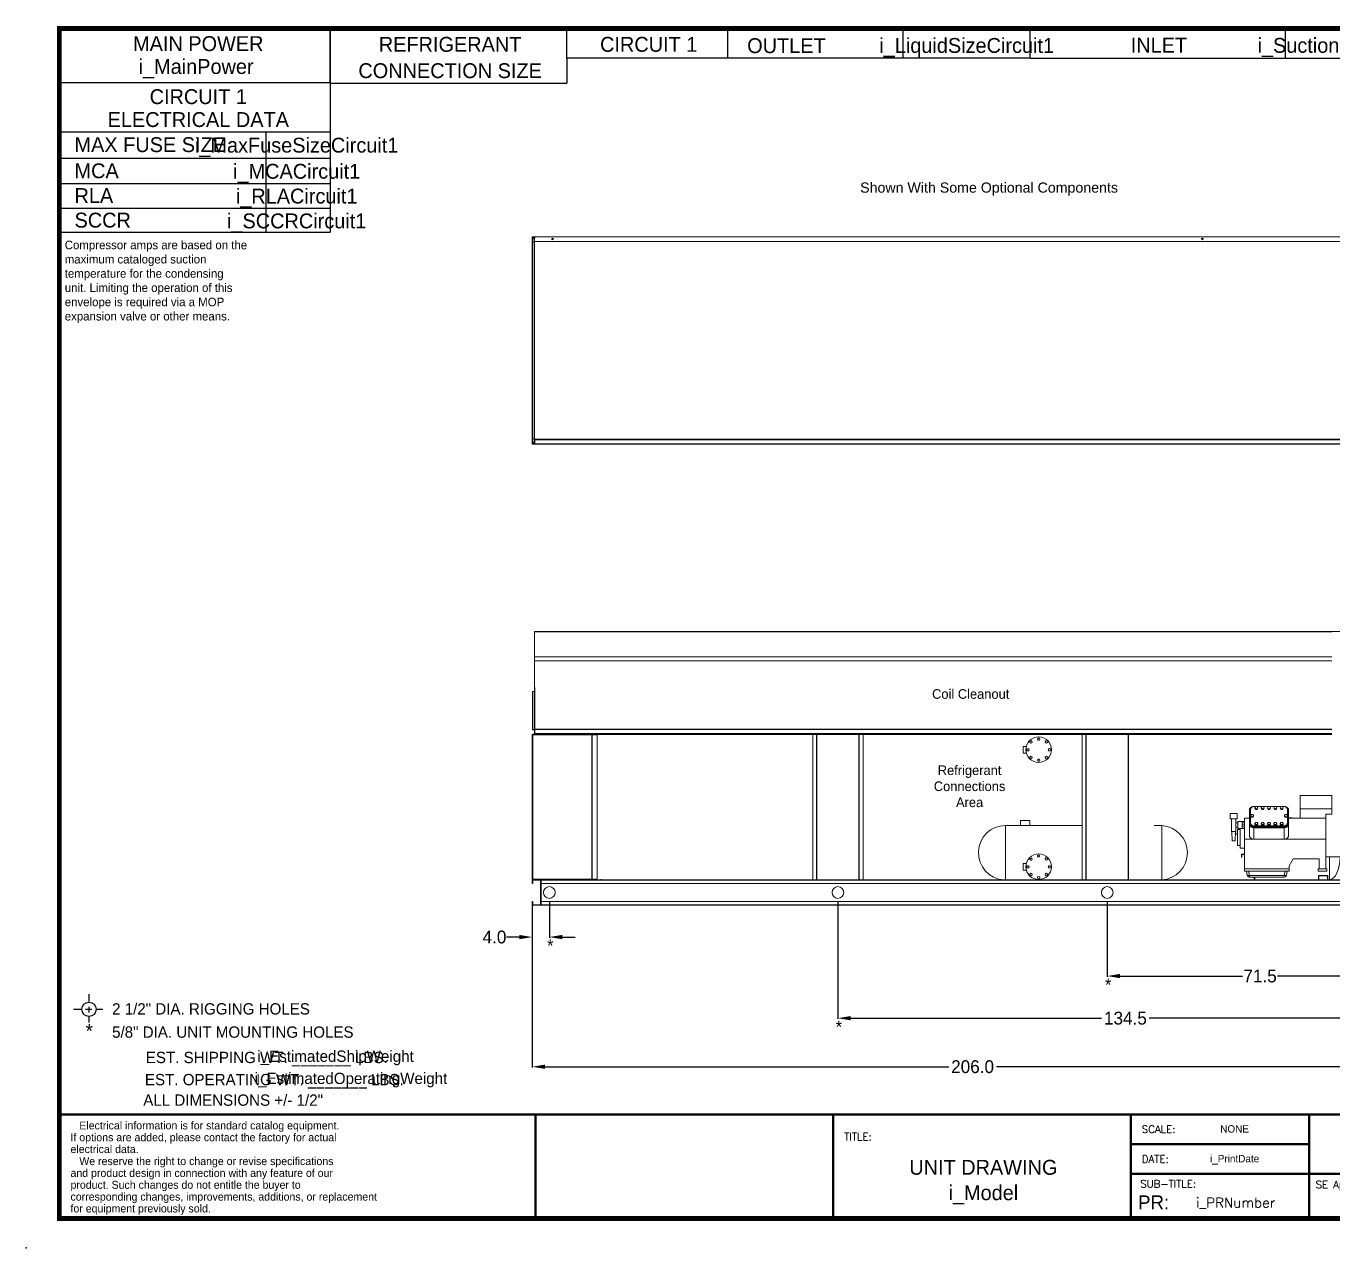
# Model space of a CAD drawing. Header units: inches. Extents: x 3940 to 4398, y -300 to -10.
# Drawn here: x 3939.7 to 4245.3, y -299.6 to -13.8 of the extents above; entities that cross this region are included whole.
import ezdxf
from ezdxf.enums import TextEntityAlignment as Align

# ---------------------------------------------------------------- set-up
doc = ezdxf.new("R2010")
doc.units = ezdxf.units.IN
doc.header["$MEASUREMENT"] = 0
doc.header["$PDSIZE"] = -1
for name, color, linetype in [('C1E', 7, 'Continuous'), ('C1RC', 7, 'Continuous'), ('L192', 7, 'Continuous')]:
    doc.layers.add(name, color=color, linetype=linetype)
doc.styles.add('dimentions', font='arial.ttf')
doc.styles.add('SIMPLEX', font='SIMPLEX')
doc.dimstyles.get("Standard").update_dxf_attribs({"dimtxt": 3, "dimasz": 3, "dimexe": 0.18, "dimexo": 0.0625, "dimgap": 0.09, "dimtad": 0, "dimtih": 1, "dimtoh": 1, "dimdec": 1, "dimzin": 0, "dimdsep": 46, "dimtxsty": 'Standard', "dimcen": 0.09, "dimadec": 0, "dimazin": 0, "dimtfac": 1, "dimtdec": 1, "dimtofl": 0, "dimtmove": 0, "dimatfit": 3, "dimfxl": 1, "dimtolj": 1, "dimtzin": 0, "dimarcsym": 0})

# ---------------------------------------------------------------- blocks, each defined once
blk = doc.blocks.new('*D4')
at = {"color": 0, "lineweight": -2}
for p, q in [((4058.07, -219.46), (4058.07, -227.11)), ((4062.07, -220.56), (4062.07, -227.11)), ((4055.07, -226.93), (4052.07, -226.93)), ((4065.07, -226.93), (4068.07, -226.93))]:
    blk.add_line(p, q, dxfattribs=at)
at = {"color": 0}
for points in [[(4055.07, -226.43), (4055.07, -227.43), (4058.07, -226.93)], [(4065.07, -226.43), (4065.07, -227.43), (4062.07, -226.93)]]:
    blk.add_solid(points, dxfattribs=at)
at = {"layer": 'Defpoints', "color": 0}
for p in [(4058.07, -219.39), (4062.07, -220.5), (4058.07, -226.93)]:
    blk.add_point(p, dxfattribs=at)
at = {"color": 0, "insert": (4049.23, -226.93), "char_height": 3, "attachment_point": 5}
blk.add_mtext('\\A1;4.0', dxfattribs=at)
blk = doc.blocks.new('*D5')
at = {"color": 0, "lineweight": -2}
for p, q in [((4058.07, -223.34), (4058.07, -257.45)), ((4264.06, -223.4), (4264.06, -257.45)), ((4061.07, -257.27), (4155.48, -257.27)), ((4261.06, -257.27), (4166.66, -257.27))]:
    blk.add_line(p, q, dxfattribs=at)
at = {"color": 0}
for points in [[(4061.07, -256.77), (4061.07, -257.77), (4058.07, -257.27)], [(4261.06, -256.77), (4261.06, -257.77), (4264.06, -257.27)]]:
    blk.add_solid(points, dxfattribs=at)
at = {"layer": 'Defpoints', "color": 0}
for p in [(4058.07, -223.28), (4264.06, -223.33), (4058.07, -257.27)]:
    blk.add_point(p, dxfattribs=at)
at = {"color": 0, "insert": (4161.07, -257.27), "char_height": 3, "attachment_point": 5}
blk.add_mtext('\\A1;206.0', dxfattribs=at)
blk = doc.blocks.new('*D11')
at = {"color": 0, "lineweight": -2}
for p, q in [((4264.06, -219.56), (4264.06, -236.23)), ((4192.57, -220.56), (4192.57, -236.23)), ((4195.57, -236.05), (4224.23, -236.05)), ((4261.06, -236.05), (4232.41, -236.05))]:
    blk.add_line(p, q, dxfattribs=at)
at = {"color": 0}
for points in [[(4195.57, -235.55), (4195.57, -236.55), (4192.57, -236.05)], [(4261.06, -235.55), (4261.06, -236.55), (4264.06, -236.05)]]:
    blk.add_solid(points, dxfattribs=at)
at = {"layer": 'Defpoints', "color": 0}
for p in [(4264.06, -219.5), (4192.57, -220.5), (4192.57, -236.05)]:
    blk.add_point(p, dxfattribs=at)
at = {"color": 0, "insert": (4228.32, -236.05), "char_height": 3, "attachment_point": 5}
blk.add_mtext('\\A1;71.5', dxfattribs=at)
blk = doc.blocks.new('*D12')
at = {"color": 0, "lineweight": -2}
for p, q in [((4264.06, -219.56), (4264.06, -246.09)), ((4129.57, -220.56), (4129.57, -246.09)), ((4132.57, -245.91), (4191.23, -245.91)), ((4261.06, -245.91), (4202.41, -245.91))]:
    blk.add_line(p, q, dxfattribs=at)
at = {"color": 0}
for points in [[(4132.57, -245.41), (4132.57, -246.41), (4129.57, -245.91)], [(4261.06, -245.41), (4261.06, -246.41), (4264.06, -245.91)]]:
    blk.add_solid(points, dxfattribs=at)
at = {"layer": 'Defpoints', "color": 0}
for p in [(4264.06, -219.5), (4129.57, -220.5), (4129.57, -245.91)]:
    blk.add_point(p, dxfattribs=at)
at = {"color": 0, "insert": (4196.82, -245.91), "char_height": 3, "attachment_point": 5}
blk.add_mtext('\\A1;134.5', dxfattribs=at)

msp = doc.modelspace()

# ---------------------------------------------------------------- linework, layer by layer
at = {"color": 0, "linetype": 'Continuous', "lineweight": 15}
for p, q in [((4172.87, -182.3), (4172.87, -183.87)), ((4173.63, -182.3), (4172.87, -182.3)), ((4172.87, -183.87), (4173.63, -183.87)), ((4172.87, -209.7), (4172.87, -211.27)), ((4173.63, -209.7), (4172.87, -209.7)), ((4172.87, -211.27), (4173.63, -211.27))]:
    msp.add_line(p, q, dxfattribs=at)
at = {"color": 0}
for p, q in [((4062.07, -218.5), (4062.07, -220.5)), ((4062.07, -218.5), (4062.07, -220.5)), ((4129.57, -218.5), (4129.57, -220.5)), ((4192.57, -218.5), (4192.57, -220.5))]:
    msp.add_line(p, q, dxfattribs=at)
at = {"color": 0, "lineweight": 25}
for p, q in [((3954.38, -240.28), (3954.38, -242.03)), ((3950.75, -243.83), (3952.53, -243.83)), ((3953.56, -243.83), (3955.06, -243.83)), ((3954.38, -243.26), (3954.38, -244.59)), ((3956.08, -243.83), (3957.6, -243.83)), ((3954.38, -245.54), (3954.38, -246.93)), ((4058.84, -292.78), (4058.84, -268.42)), ((4128.45, -292.78), (4128.45, -268.42)), ((4198.06, -268.42), (4337.28, -268.42)), ((4198.06, -292.78), (4198.06, -268.42)), ((4239.83, -268.42), (4239.83, -292.78)), ((4239.83, -275.38), (4198.06, -275.38)), ((4337.28, -282.34), (4198.06, -282.34))]:
    msp.add_line(p, q, dxfattribs=at)
for points, const_width in [([(3947.47, -292.78), (4392.97, -292.78), (4392.97, -14.34), (3947.47, -14.34), (3947.47, -292.78)], 1.11), ([(4059.5, -268.42), (3947.47, -268.42)], 0.557), ([(4392.97, -268.42), (4058.84, -268.42), (4058.84, -292.78)], 0.557), ([(4128.45, -268.42), (4128.45, -292.78)], 0.557), ([(4198.06, -268.42), (4198.06, -292.78)], 0.557), ([(4239.83, -268.42), (4239.83, -292.78)], 0.557), ([(4239.83, -275.38), (4198.06, -275.38)], 0.557), ([(4337.28, -282.34), (4198.06, -282.34)], 0.557)]:
    msp.add_lwpolyline(points, dxfattribs=dict(at, const_width=const_width))
at = {"color": 0, "linetype": 'Continuous', "lineweight": 15}
for points in [[(4174.28, -183.09), (4174.14, -183.33), (4173.86, -183.33), (4173.72, -183.09), (4173.86, -182.85), (4174.14, -182.85)], [(4174.94, -181.5), (4174.67, -181.57), (4174.47, -181.38), (4174.54, -181.11), (4174.81, -181.03), (4175.01, -181.23)], [(4176.83, -180.65), (4176.69, -180.89), (4176.41, -180.89), (4176.27, -180.65), (4176.41, -180.4), (4176.69, -180.4)], [(4178.11, -181.49), (4178.04, -181.22), (4178.23, -181.03), (4178.51, -181.1), (4178.58, -181.37), (4178.38, -181.57)], [(4178.77, -183.08), (4178.91, -182.84), (4179.19, -182.84), (4179.33, -183.08), (4179.19, -183.32), (4178.91, -183.32)], [(4174.95, -184.68), (4175.02, -184.95), (4174.82, -185.14), (4174.55, -185.07), (4174.48, -184.8), (4174.67, -184.6)], [(4176.83, -185.52), (4176.69, -185.28), (4176.41, -185.28), (4176.27, -185.52), (4176.41, -185.76), (4176.69, -185.76)], [(4178.12, -184.67), (4178.39, -184.59), (4178.59, -184.79), (4178.51, -185.06), (4178.24, -185.14), (4178.05, -184.94)], [(4174.28, -210.49), (4174.14, -210.73), (4173.86, -210.73), (4173.72, -210.49), (4173.86, -210.25), (4174.14, -210.25)], [(4174.94, -208.9), (4174.67, -208.97), (4174.47, -208.78), (4174.54, -208.51), (4174.81, -208.43), (4175.01, -208.63)], [(4178.11, -208.89), (4178.04, -208.62), (4178.23, -208.42), (4178.51, -208.5), (4178.58, -208.77), (4178.38, -208.97)], [(4178.77, -210.48), (4178.91, -210.24), (4179.19, -210.24), (4179.33, -210.48), (4179.19, -210.72), (4178.91, -210.72)], [(4174.95, -212.07), (4175.02, -212.35), (4174.82, -212.54), (4174.55, -212.47), (4174.48, -212.2), (4174.67, -212)], [(4178.12, -212.07), (4178.39, -211.99), (4178.59, -212.19), (4178.51, -212.46), (4178.24, -212.53), (4178.05, -212.34)]]:
    msp.add_lwpolyline(points, close=True, dxfattribs=at)
for centre in [(4176.53, -183.08), (4176.53, -210.48)]:
    msp.add_circle(centre, 3, dxfattribs=at)
at = {"color": 0, "lineweight": 25}
msp.add_circle((3954.38, -243.83), 1.67, dxfattribs=at)
msp.add_point((3939.68, -299.65), dxfattribs=at)
at = {"layer": 'C1E', "color": 0, "lineweight": 25}
for p, q in [((4010.78, -14.34), (4010.78, -61.96)), ((4010.78, -27.09), (3947.47, -27.09)), ((4010.78, -38.57), (3947.82, -38.57)), ((3995.78, -38.57), (3995.78, -61.96)), ((3947.8, -44.65), (4010.78, -44.65)), ((3947.66, -50.6), (4010.78, -50.6)), ((3947.36, -56.39), (4010.78, -56.39)), ((3947.37, -61.96), (4010.78, -61.96))]:
    msp.add_line(p, q, dxfattribs=at)
at = {"layer": 'C1RC', "color": 0, "lineweight": 25}
for p, q in [((4010.78, -27.09), (4010.78, -14.34)), ((4066.17, -21.32), (4066.17, -14.34)), ((4103.79, -21.32), (4103.79, -14.34)), ((4144.84, -21.32), (4144.84, -14.34)), ((4174.54, -21.32), (4174.54, -14.34)), ((4234.29, -21.32), (4234.29, -14.34)), ((4174.54, -21.32), (4066.17, -21.32)), ((4066.17, -21.32), (4066.17, -27.12)), ((4174.54, -21.32), (4264.92, -21.32)), ((4010.87, -27.1), (4066.17, -27.12))]:
    msp.add_line(p, q, dxfattribs=at)
at = {"layer": 'L192', "color": 0, "linetype": 'Continuous', "lineweight": 15}
for p, q in [((4058.18, -63.08), (4058.07, -63.08)), ((4058.07, -63.08), (4058.07, -63.19)), ((4058.07, -63.19), (4058.18, -63.19)), ((4058.07, -72.97), (4058.07, -63.19)), ((4058.18, -63.08), (4058.86, -63.08)), ((4058.18, -63.19), (4058.18, -63.08)), ((4058.18, -63.19), (4058.61, -63.62)), ((4058.61, -63.62), (4058.18, -63.19)), ((4058.18, -63.19), (4058.75, -63.19)), ((4058.18, -63.19), (4058.18, -64.28)), ((4058.18, -63.19), (4058.18, -63.19)), ((4058.86, -63.08), (4058.61, -63.33)), ((4058.61, -63.33), (4058.61, -64.16)), ((4252.11, -64.16), (4058.61, -64.16)), ((4058.61, -64.16), (4058.61, -64.21)), ((4252.11, -64.16), (4058.61, -64.16)), ((4058.61, -64.16), (4058.61, -64.16)), ((4251.86, -63.08), (4058.86, -63.08)), ((4058.11, -64.52), (4058.12, -64.5)), ((4058.11, -110.14), (4058.11, -64.52)), ((4058.12, -110.33), (4058.12, -64.33)), ((4058.17, -64.33), (4058.12, -64.33)), ((4058.17, -64.28), (4058.61, -64.28)), ((4058.17, -64.33), (4058.17, -64.28)), ((4058.17, -110.33), (4058.17, -64.33)), ((4058.61, -64.33), (4058.17, -64.33)), ((4058.17, -64.33), (4058.61, -64.33)), ((4058.18, -64.33), (4058.18, -64.33)), ((4058.3, -64.33), (4058.3, -64.33)), ((4058.35, -64.28), (4058.36, -64.27)), ((4058.36, -64.27), (4058.61, -64.27)), ((4252.11, -64.21), (4058.61, -64.21)), ((4058.61, -64.21), (4058.61, -70.2)), ((4058.61, -70.2), (4058.61, -70.25)), ((4058.61, -70.25), (4058.61, -70.25)), ((4058.61, -104.41), (4058.61, -70.25)), ((4058.07, -72.97), (4058.11, -72.97)), ((4058.07, -72.97), (4058.07, -87.33)), ((4058.07, -100.33), (4058.07, -86.33)), ((4058.07, -86.33), (4058.11, -86.33)), ((4058.11, -100.33), (4058.07, -100.33)), ((4058.07, -100.33), (4058.07, -101.69)), ((4058.07, -101.69), (4058.07, -111.47)), ((4058.07, -101.69), (4058.11, -101.69)), ((4058.61, -104.46), (4058.61, -104.41)), ((4058.61, -104.41), (4058.61, -104.41)), ((4058.61, -110.45), (4058.61, -104.46)), ((4058.07, -111.47), (4058.18, -111.47)), ((4058.07, -111.47), (4058.07, -111.58)), ((4058.18, -111.58), (4058.07, -111.58)), ((4058.12, -110.16), (4058.11, -110.14)), ((4058.17, -110.33), (4058.12, -110.33)), ((4058.61, -110.33), (4058.17, -110.33)), ((4058.61, -110.33), (4058.17, -110.33)), ((4058.17, -110.33), (4058.17, -110.38)), ((4058.61, -110.38), (4058.17, -110.38)), ((4058.18, -110.33), (4058.18, -110.33)), ((4058.18, -111.47), (4058.18, -110.38)), ((4058.18, -111.47), (4058.61, -111.04)), ((4058.61, -111.04), (4058.18, -111.47)), ((4058.18, -111.47), (4058.61, -111.47)), ((4058.18, -111.47), (4058.18, -111.47)), ((4058.18, -111.48), (4058.18, -111.58)), ((4058.18, -111.58), (4058.86, -111.58)), ((4058.3, -110.33), (4058.3, -110.33)), ((4058.36, -110.39), (4058.35, -110.38)), ((4058.61, -110.39), (4058.36, -110.39)), ((4252.11, -110.45), (4058.61, -110.45)), ((4058.61, -110.5), (4058.61, -110.45)), ((4252.11, -110.5), (4058.61, -110.5)), ((4058.61, -110.5), (4058.61, -110.5)), ((4058.61, -110.56), (4058.61, -110.5)), ((4058.66, -110.5), (4058.61, -110.5)), ((4058.61, -110.56), (4058.66, -110.56)), ((4058.61, -111.5), (4058.61, -110.56)), ((4058.66, -111.5), (4058.61, -111.5)), ((4058.66, -110.5), (4058.66, -110.55)), ((4263.92, -110.55), (4058.66, -110.55)), ((4058.66, -110.55), (4058.66, -110.55)), ((4058.66, -110.55), (4058.66, -111.5)), ((4263.92, -110.55), (4058.66, -110.55)), ((4058.66, -111.5), (4058.66, -110.56)), ((4058.66, -111.38), (4058.66, -111.38)), ((4058.66, -111.47), (4058.66, -111.47)), ((4058.66, -111.5), (4058.66, -111.55)), ((4263.92, -111.5), (4058.66, -111.5)), ((4263.92, -111.55), (4058.66, -111.55)), ((4058.86, -111.58), (4058.83, -111.55)), ((4251.86, -111.58), (4058.86, -111.58)), ((4252.11, -155.45), (4058.61, -155.45)), ((4058.61, -155.5), (4058.61, -155.45)), ((4245.14, -155.5), (4058.61, -155.5)), ((4058.61, -169.51), (4058.61, -155.5)), ((4245.14, -161.36), (4058.66, -161.36)), ((4245.14, -162.28), (4058.66, -162.28)), ((4245.14, -162.28), (4058.66, -162.28)), ((4245.14, -162.29), (4058.66, -162.29)), ((4245.14, -162.33), (4058.66, -162.33)), ((4245.14, -162.33), (4058.66, -162.33)), ((4245.14, -162.33), (4058.66, -162.33)), ((4058.17, -169.48), (4058.12, -169.48)), ((4058.12, -169.48), (4058.12, -178.39)), ((4058.17, -169.48), (4058.17, -169.44)), ((4058.61, -169.44), (4058.17, -169.44)), ((4058.17, -178.39), (4058.17, -169.48)), ((4058.61, -169.48), (4058.17, -169.48)), ((4058.61, -169.48), (4058.17, -169.48)), ((4058.66, -169.51), (4058.61, -169.51)), ((4058.61, -169.51), (4058.61, -178.28)), ((4058.66, -168.53), (4058.66, -169.46)), ((4058.66, -169.46), (4058.66, -169.51)), ((4058.66, -169.46), (4058.66, -169.46)), ((4058.66, -169.51), (4058.66, -178.28)), ((4058.07, -179.6), (4058.18, -179.6)), ((4058.07, -179.6), (4058.07, -213.39)), ((4058.36, -179.44), (4058.11, -179.44)), ((4058.11, -179.44), (4058.11, -179.5)), ((4058.18, -179.5), (4058.11, -179.5)), ((4058.12, -178.39), (4058.17, -178.39)), ((4058.17, -178.39), (4058.61, -178.39)), ((4058.17, -178.44), (4058.17, -178.39)), ((4058.17, -178.39), (4058.61, -178.39)), ((4058.17, -178.44), (4058.61, -178.44)), ((4058.18, -179.5), (4058.75, -179.5)), ((4058.18, -179.6), (4058.18, -179.5)), ((4058.18, -179.5), (4058.18, -179.5)), ((4058.18, -179.6), (4071.97, -179.6)), ((4058.18, -179.6), (4058.18, -213.39)), ((4058.61, -179.44), (4058.36, -179.44)), ((4058.36, -179.44), (4058.36, -179.5)), ((4058.61, -179.45), (4058.61, -178.28)), ((4058.61, -178.28), (4058.66, -178.28)), ((4058.86, -179.45), (4058.61, -179.45)), ((4058.61, -179.45), (4058.61, -179.5)), ((4245.14, -179.45), (4058.61, -179.45)), ((4058.61, -179.45), (4058.61, -179.45)), ((4058.66, -178.28), (4058.66, -178.33)), ((4245.14, -178.28), (4058.66, -178.28)), ((4245.14, -178.33), (4058.66, -178.33)), ((4058.66, -178.33), (4058.66, -178.33)), ((4245.14, -178.33), (4058.66, -178.33)), ((4058.66, -178.33), (4058.66, -179.26)), ((4245.14, -179.26), (4058.66, -179.26)), ((4058.86, -179.5), (4058.75, -179.5)), ((4058.86, -179.45), (4058.86, -179.5)), ((4245.14, -179.45), (4058.86, -179.45)), ((4245.14, -179.5), (4058.86, -179.5)), ((4071.97, -179.5), (4071.97, -179.6)), ((4071.97, -179.6), (4071.97, -213.39)), ((4071.97, -179.6), (4072.07, -179.6)), ((4072.07, -179.6), (4072.07, -213.39)), ((4072.07, -213.39), (4072.07, -179.6)), ((4072.07, -179.6), (4072.07, -179.6)), ((4073.22, -179.6), (4072.07, -179.6)), ((4073.22, -213.39), (4073.22, -179.6)), ((4123.67, -179.5), (4123.67, -213.5)), ((4124.57, -179.5), (4124.57, -213.5)), ((4124.57, -179.5), (4124.57, -213.5)), ((4124.67, -179.5), (4124.67, -213.5)), ((4134.46, -179.5), (4134.46, -213.5)), ((4134.57, -179.5), (4134.57, -213.5)), ((4134.57, -213.5), (4134.57, -179.5)), ((4135.46, -213.5), (4135.46, -179.5)), ((4186.67, -213.5), (4186.67, -179.5)), ((4187.57, -179.5), (4187.57, -213.5)), ((4187.57, -213.5), (4187.57, -179.5)), ((4187.67, -179.5), (4187.67, -213.5)), ((4197.46, -179.5), (4197.46, -213.5)), ((4197.57, -179.5), (4197.57, -213.5)), ((4197.57, -179.5), (4197.57, -213.5)), ((4245.08, -193.79), (4237.71, -193.79)), ((4237.71, -196.93), (4237.71, -193.79)), ((4245.08, -196.93), (4245.08, -193.79)), ((4221.34, -199.23), (4221.34, -197.98)), ((4222.97, -197.98), (4221.34, -197.98)), ((4222.97, -197.98), (4222.97, -199.23)), ((4225.85, -200.45), (4225.85, -197.25)), ((4226.1, -200.24), (4226.1, -197.05)), ((4226.29, -198.26), (4226.12, -198.51)), ((4226.12, -198.51), (4226.28, -198.76)), ((4226.12, -198.51), (4226.12, -198.64)), ((4226.12, -198.64), (4226.28, -198.89)), ((4226.61, -198.26), (4226.29, -198.26)), ((4226.77, -198.51), (4226.61, -198.26)), ((4226.61, -198.76), (4226.77, -198.51)), ((4226.61, -198.9), (4226.77, -198.65)), ((4226.77, -198.51), (4226.77, -198.65)), ((4226.85, -196.36), (4233.97, -196.36)), ((4226.85, -196.38), (4233.97, -196.38)), ((4227.29, -196.41), (4227.12, -196.66)), ((4227.12, -196.66), (4227.29, -196.91)), ((4227.12, -196.66), (4227.12, -196.8)), ((4227.12, -196.8), (4227.29, -197.05)), ((4227.61, -196.41), (4227.29, -196.41)), ((4227.29, -196.91), (4227.61, -196.91)), ((4227.29, -196.91), (4227.29, -197.05)), ((4227.29, -197.05), (4227.61, -197.05)), ((4227.77, -196.66), (4227.61, -196.41)), ((4227.61, -196.91), (4227.77, -196.66)), ((4227.61, -197.05), (4227.77, -196.8)), ((4227.61, -196.91), (4227.61, -197.05)), ((4227.77, -196.66), (4227.77, -196.8)), ((4228.77, -196.41), (4228.61, -196.66)), ((4228.61, -196.66), (4228.77, -196.91)), ((4228.61, -196.66), (4228.61, -196.8)), ((4228.61, -196.8), (4228.77, -197.05)), ((4229.09, -196.41), (4228.77, -196.41)), ((4228.77, -196.91), (4228.77, -197.05)), ((4228.77, -196.91), (4229.09, -196.91)), ((4228.77, -197.05), (4229.09, -197.05)), ((4229.25, -196.66), (4229.09, -196.41)), ((4229.09, -196.91), (4229.25, -196.66)), ((4229.09, -197.05), (4229.25, -196.8)), ((4229.09, -196.91), (4229.09, -197.05)), ((4229.25, -196.66), (4229.25, -196.8)), ((4230.25, -196.41), (4230.09, -196.66)), ((4230.09, -196.66), (4230.25, -196.91)), ((4230.09, -196.66), (4230.09, -196.8)), ((4230.09, -196.8), (4230.25, -197.05)), ((4230.57, -196.41), (4230.25, -196.41)), ((4230.25, -196.91), (4230.57, -196.91)), ((4230.25, -196.91), (4230.25, -197.05)), ((4230.25, -197.05), (4230.57, -197.05)), ((4230.73, -196.66), (4230.57, -196.41)), ((4230.57, -196.91), (4230.73, -196.66)), ((4230.57, -197.05), (4230.73, -196.8)), ((4230.57, -196.91), (4230.57, -197.05)), ((4230.73, -196.66), (4230.73, -196.8)), ((4231.73, -196.41), (4231.57, -196.66)), ((4231.57, -196.66), (4231.73, -196.91)), ((4231.57, -196.66), (4231.57, -196.8)), ((4231.57, -196.8), (4231.73, -197.05)), ((4232.05, -196.41), (4231.73, -196.41)), ((4231.73, -196.91), (4232.05, -196.91)), ((4231.73, -196.91), (4231.73, -197.05)), ((4231.73, -197.05), (4232.05, -197.05)), ((4232.22, -196.66), (4232.05, -196.41)), ((4232.05, -196.91), (4232.22, -196.66)), ((4232.05, -197.05), (4232.22, -196.8)), ((4232.05, -196.91), (4232.05, -197.05)), ((4232.22, -196.66), (4232.22, -196.8)), ((4233.21, -196.41), (4233.05, -196.66)), ((4233.05, -196.66), (4233.21, -196.91)), ((4233.05, -196.66), (4233.05, -196.8)), ((4233.05, -196.8), (4233.21, -197.05)), ((4233.53, -196.41), (4233.21, -196.41)), ((4233.21, -196.91), (4233.53, -196.91)), ((4233.21, -196.91), (4233.21, -197.05)), ((4233.21, -197.05), (4233.53, -197.05)), ((4233.7, -196.66), (4233.53, -196.41)), ((4233.53, -196.91), (4233.7, -196.66)), ((4233.53, -197.05), (4233.7, -196.8)), ((4233.53, -196.91), (4233.53, -197.05)), ((4233.7, -196.66), (4233.7, -196.8)), ((4234.21, -198.26), (4234.05, -198.51)), ((4234.05, -198.51), (4234.21, -198.76)), ((4234.05, -198.51), (4234.05, -198.65)), ((4234.05, -198.65), (4234.21, -198.9)), ((4234.53, -198.26), (4234.21, -198.26)), ((4234.7, -198.51), (4234.53, -198.26)), ((4234.54, -198.76), (4234.7, -198.51)), ((4234.54, -198.89), (4234.7, -198.64)), ((4234.7, -198.51), (4234.7, -198.64)), ((4234.72, -197.05), (4234.72, -200.24)), ((4234.97, -197.25), (4234.97, -200.45)), ((4245.08, -196.93), (4237.71, -196.93)), ((4237.71, -199.07), (4237.71, -196.93)), ((4243.67, -198.19), (4245.14, -198.19)), ((4243.67, -203.26), (4243.67, -198.19)), ((4245.08, -198.19), (4245.08, -196.93)), ((4186.67, -200.82), (4168.79, -200.82)), ((4168.79, -200.82), (4168.79, -213.55)), ((4205.34, -200.83), (4203.57, -200.83)), ((4205.34, -200.83), (4205.34, -213.55)), ((4222.97, -199.23), (4221.34, -199.23)), ((4221.65, -202.23), (4221.65, -199.23)), ((4222.65, -200.4), (4222.65, -199.23)), ((4222.65, -200.23), (4223.15, -200.23)), ((4222.65, -200.4), (4222.65, -201.06)), ((4222.65, -202.23), (4222.65, -201.06)), ((4223.15, -201.23), (4222.65, -201.23)), ((4223.15, -199.92), (4224.65, -199.92)), ((4223.15, -199.92), (4223.15, -201.54)), ((4224.65, -201.54), (4223.15, -201.54)), ((4223.65, -201.54), (4223.65, -206.12)), ((4224.15, -200.03), (4224.65, -200.03)), ((4224.15, -200.03), (4224.15, -200.51)), ((4224.15, -200.51), (4224.65, -200.51)), ((4224.15, -200.51), (4224.15, -200.95)), ((4224.15, -200.95), (4224.65, -200.95)), ((4224.15, -200.95), (4224.15, -201.43)), ((4224.15, -201.43), (4224.65, -201.43)), ((4224.65, -199.07), (4225.85, -199.07)), ((4224.65, -204.04), (4224.65, -199.07)), ((4225.85, -200.45), (4225.85, -203.16)), ((4226.1, -200.24), (4226.1, -200.45)), ((4226.28, -198.76), (4226.61, -198.76)), ((4226.28, -198.76), (4226.28, -198.89)), ((4226.28, -198.89), (4226.61, -198.9)), ((4226.61, -198.76), (4226.61, -198.9)), ((4226.85, -200.91), (4226.85, -201.12)), ((4233.97, -200.91), (4226.85, -200.91)), ((4233.97, -201.12), (4226.85, -201.12)), ((4226.85, -201.34), (4226.85, -204.04)), ((4233.97, -201.34), (4226.85, -201.34)), ((4227.29, -200.11), (4227.12, -200.36)), ((4227.12, -200.36), (4227.29, -200.61)), ((4227.12, -200.36), (4227.12, -200.49)), ((4227.12, -200.49), (4227.29, -200.74)), ((4227.61, -200.11), (4227.29, -200.11)), ((4227.29, -200.61), (4227.61, -200.61)), ((4227.29, -200.61), (4227.29, -200.74)), ((4227.29, -200.74), (4227.61, -200.74)), ((4227.77, -200.36), (4227.61, -200.11)), ((4227.61, -200.61), (4227.77, -200.36)), ((4227.61, -200.74), (4227.77, -200.49)), ((4227.61, -200.61), (4227.61, -200.74)), ((4227.77, -200.36), (4227.77, -200.49)), ((4228.77, -200.11), (4228.61, -200.36)), ((4228.61, -200.36), (4228.77, -200.61)), ((4228.61, -200.36), (4228.61, -200.49)), ((4228.61, -200.49), (4228.77, -200.74)), ((4229.09, -200.11), (4228.77, -200.11)), ((4228.77, -200.61), (4229.09, -200.61)), ((4228.77, -200.61), (4228.77, -200.74)), ((4228.77, -200.74), (4229.09, -200.74)), ((4229.25, -200.36), (4229.09, -200.11)), ((4229.09, -200.61), (4229.25, -200.36)), ((4229.09, -200.74), (4229.25, -200.49)), ((4229.09, -200.61), (4229.09, -200.74)), ((4229.25, -200.36), (4229.25, -200.49)), ((4230.25, -200.11), (4230.09, -200.36)), ((4230.09, -200.36), (4230.25, -200.61)), ((4230.09, -200.36), (4230.09, -200.49)), ((4230.09, -200.49), (4230.25, -200.74)), ((4230.57, -200.11), (4230.25, -200.11)), ((4230.25, -200.61), (4230.57, -200.61)), ((4230.25, -200.61), (4230.25, -200.74)), ((4230.25, -200.74), (4230.57, -200.74)), ((4230.73, -200.36), (4230.57, -200.11)), ((4230.57, -200.61), (4230.73, -200.36)), ((4230.57, -200.74), (4230.73, -200.49)), ((4230.57, -200.61), (4230.57, -200.74)), ((4230.73, -200.36), (4230.73, -200.49)), ((4231.73, -200.11), (4231.57, -200.36)), ((4231.57, -200.36), (4231.73, -200.61)), ((4231.57, -200.36), (4231.57, -200.49)), ((4231.57, -200.49), (4231.73, -200.74)), ((4232.05, -200.11), (4231.73, -200.11)), ((4231.73, -200.61), (4231.73, -200.74)), ((4231.73, -200.61), (4232.05, -200.61)), ((4231.73, -200.74), (4232.05, -200.74)), ((4232.22, -200.36), (4232.05, -200.11)), ((4232.05, -200.61), (4232.22, -200.36)), ((4232.05, -200.74), (4232.22, -200.49)), ((4232.05, -200.61), (4232.05, -200.74)), ((4232.22, -200.36), (4232.22, -200.49)), ((4233.21, -200.11), (4233.05, -200.36)), ((4233.05, -200.36), (4233.21, -200.61)), ((4233.05, -200.36), (4233.05, -200.49)), ((4233.05, -200.49), (4233.21, -200.74)), ((4233.53, -200.11), (4233.21, -200.11)), ((4233.21, -200.61), (4233.21, -200.74)), ((4233.21, -200.61), (4233.53, -200.61)), ((4233.21, -200.74), (4233.53, -200.74)), ((4233.7, -200.36), (4233.53, -200.11)), ((4233.53, -200.61), (4233.7, -200.36)), ((4233.53, -200.74), (4233.7, -200.49)), ((4233.53, -200.61), (4233.53, -200.74)), ((4233.7, -200.36), (4233.7, -200.49)), ((4233.97, -200.91), (4233.97, -201.12)), ((4233.97, -201.34), (4233.97, -204.04)), ((4234.21, -198.76), (4234.54, -198.76)), ((4234.21, -198.76), (4234.21, -198.9)), ((4234.21, -198.9), (4234.54, -198.89)), ((4234.54, -198.76), (4234.54, -198.89)), ((4234.72, -200.24), (4234.72, -200.45)), ((4235.85, -199.01), (4234.97, -199.01)), ((4234.97, -199.07), (4243.67, -199.07)), ((4234.97, -200.45), (4234.97, -203.16)), ((4235.85, -199.01), (4235.85, -199.07)), ((4222.65, -202.23), (4221.65, -202.23)), ((4221.79, -204.4), (4221.72, -202.23)), ((4221.79, -204.4), (4222.51, -204.4)), ((4222.59, -202.23), (4222.51, -204.4)), ((4222.57, -202.75), (4223.03, -202.75)), ((4223.03, -201.76), (4223.65, -201.76)), ((4223.03, -201.76), (4223.03, -205.49)), ((4224.65, -204.04), (4226.85, -204.04)), ((4224.65, -211), (4224.65, -204.04)), ((4233.97, -204.04), (4226.85, -204.04)), ((4233.97, -204.04), (4243.67, -204.04)), ((4243.67, -203.26), (4243.67, -204.04)), ((4243.67, -204.04), (4243.67, -211)), ((4223.65, -205.49), (4223.03, -205.49)), ((4224.65, -206.12), (4223.65, -206.12)), ((4224.06, -207.6), (4223.96, -207.6)), ((4223.96, -208.25), (4223.96, -207.6)), ((4224.06, -207.5), (4224.06, -207.6)), ((4224.06, -207.5), (4224.44, -207.5)), ((4224.06, -207.6), (4224.44, -207.6)), ((4224.06, -208.25), (4224.06, -207.6)), ((4224.65, -207.5), (4224.44, -207.5)), ((4224.44, -207.5), (4224.44, -207.6)), ((4224.65, -207.6), (4224.44, -207.6)), ((4223.96, -208.25), (4224.06, -208.25)), ((4236.06, -208.66), (4235.14, -210.28)), ((4235.14, -210.28), (4235.14, -211)), ((4238.26, -208.66), (4236.06, -208.66)), ((4242.14, -208.66), (4238.26, -208.66)), ((4242.14, -211), (4242.14, -208.66)), ((4248.92, -208.19), (4243.67, -208.19)), ((4244.53, -208.19), (4244.53, -213.5)), ((4244.54, -208.19), (4244.54, -213.49)), ((4244.55, -208.19), (4244.55, -213.5)), ((4058.07, -213.5), (4058.07, -213.39)), ((4058.07, -213.39), (4058.07, -213.39)), ((4058.07, -213.39), (4058.18, -213.39)), ((4058.18, -213.5), (4058.07, -213.5)), ((4058.07, -213.6), (4058.18, -213.6)), ((4058.07, -213.6), (4058.07, -214.37)), ((4058.18, -213.39), (4071.97, -213.39)), ((4058.18, -213.39), (4058.18, -213.5)), ((4058.18, -213.6), (4058.18, -213.5)), ((4059.97, -213.5), (4058.18, -213.5)), ((4059.97, -213.6), (4058.18, -213.6)), ((4058.18, -213.6), (4058.18, -214.37)), ((4059.97, -213.5), (4071.97, -213.5)), ((4059.97, -213.5), (4059.97, -213.6)), ((4059.97, -213.6), (4060.07, -213.6)), ((4059.97, -219.39), (4059.97, -213.6)), ((4060.07, -213.6), (4060.18, -213.6)), ((4060.07, -219.39), (4060.07, -213.6)), ((4060.13, -213.5), (4060.13, -213.6)), ((4060.13, -213.5), (4060.18, -213.5)), ((4060.18, -213.5), (4261.96, -213.5)), ((4060.18, -213.5), (4060.18, -213.6)), ((4060.18, -213.6), (4261.96, -213.6)), ((4060.18, -213.6), (4060.18, -214.37)), ((4060.18, -219.39), (4060.18, -213.6)), ((4060.18, -213.6), (4060.18, -213.6)), ((4072.09, -213.39), (4071.97, -213.39)), ((4071.97, -213.39), (4071.97, -213.5)), ((4071.97, -213.39), (4072.07, -213.39)), ((4072.07, -213.39), (4072.07, -213.39)), ((4072.07, -213.39), (4073.22, -213.39)), ((4072.09, -213.5), (4072.09, -213.39)), ((4072.15, -213.39), (4072.09, -213.39)), ((4072.15, -213.39), (4072.15, -213.39)), ((4072.15, -213.39), (4072.15, -213.39)), ((4072.15, -213.39), (4072.15, -213.39)), ((4072.15, -213.39), (4072.15, -213.39)), ((4072.15, -213.39), (4072.15, -213.39)), ((4072.15, -213.39), (4072.15, -213.39)), ((4072.15, -213.39), (4072.15, -213.39)), ((4072.15, -213.39), (4072.15, -213.39)), ((4072.15, -213.39), (4072.15, -213.39)), ((4074.15, -213.5), (4074.15, -213.39)), ((4074.15, -213.5), (4074.15, -213.39)), ((4203.17, -213.5), (4214.96, -213.5)), ((4235.14, -211), (4224.65, -211)), ((4224.65, -211.5), (4224.65, -211)), ((4235.14, -211.5), (4224.65, -211.5)), ((4225.15, -211.5), (4225.33, -212.49)), ((4225.82, -212.49), (4225.65, -211.5)), ((4233.99, -212.49), (4225.82, -212.49)), ((4225.82, -212.9), (4225.82, -212.49)), ((4225.82, -212.9), (4233.99, -212.9)), ((4226.96, -213.5), (4226.96, -212.9)), ((4227.06, -213.5), (4227.06, -212.9)), ((4234.16, -211.5), (4233.99, -212.49)), ((4233.99, -212.49), (4233.99, -212.9)), ((4234.48, -212.49), (4234.65, -211.5)), ((4235.14, -211.5), (4235.14, -211)), ((4241.9, -211), (4241.9, -211.5)), ((4243.9, -211), (4241.9, -211)), ((4241.9, -211.5), (4243.9, -211.5)), ((4241.96, -212.6), (4242.07, -212.6)), ((4241.96, -213.5), (4241.96, -212.6)), ((4242.07, -212.5), (4244.06, -212.5)), ((4242.07, -212.6), (4242.07, -212.5)), ((4242.07, -212.6), (4244.06, -212.6)), ((4242.07, -213.5), (4242.07, -212.6)), ((4243.9, -211.5), (4243.9, -211)), ((4244.06, -212.5), (4244.06, -212.6)), ((4244.07, -212.6), (4244.17, -212.6)), ((4244.07, -212.6), (4244.07, -213.5)), ((4244.17, -212.6), (4244.17, -213.5)), ((4244.54, -213.49), (4244.53, -213.5)), ((4244.55, -213.5), (4244.54, -213.49)), ((4058.18, -214.37), (4058.07, -214.37)), ((4060.18, -214.37), (4261.96, -214.37)), ((4060.18, -218.62), (4060.18, -214.37)), ((4058.07, -218.62), (4058.07, -219.39)), ((4058.07, -218.62), (4058.18, -218.62)), ((4058.18, -219.39), (4058.07, -219.39)), ((4058.18, -218.62), (4058.18, -219.39)), ((4058.18, -219.5), (4058.18, -219.39)), ((4058.18, -219.39), (4059.97, -219.39)), ((4058.18, -219.5), (4059.97, -219.5)), ((4060.07, -219.39), (4059.97, -219.39)), ((4059.97, -219.39), (4059.97, -219.5)), ((4060.07, -219.39), (4060.18, -219.39)), ((4060.18, -218.62), (4060.18, -219.39)), ((4060.18, -218.62), (4261.96, -218.62)), ((4060.18, -219.39), (4261.96, -219.39)), ((4060.18, -219.39), (4060.18, -219.5)), ((4060.18, -219.39), (4060.18, -219.39)), ((4060.18, -219.5), (4261.96, -219.5))]:
    msp.add_line(p, q, dxfattribs=at)
at = {"layer": 'L192', "color": 0, "linetype": 'Continuous', "lineweight": 15, "flags": 128}
for points in [[(4062.82, -63.61), (4062.77, -63.62), (4062.71, -63.64)], [(4062.93, -63.64), (4062.88, -63.62), (4062.82, -63.61)], [(4214.82, -63.61), (4214.77, -63.62), (4214.71, -63.64)], [(4214.93, -63.64), (4214.88, -63.62), (4214.82, -63.61)], [(4225.85, -197.25), (4225.86, -197.14), (4225.88, -197.04), (4225.91, -196.94), (4225.96, -196.84), (4226.03, -196.75), (4226.1, -196.66), (4226.19, -196.59), (4226.28, -196.52), (4226.38, -196.47), (4226.49, -196.42), (4226.61, -196.39), (4226.73, -196.37), (4226.85, -196.36)], [(4226.1, -197.05), (4226.11, -196.95), (4226.13, -196.86), (4226.17, -196.77), (4226.22, -196.69), (4226.28, -196.61), (4226.36, -196.54), (4226.44, -196.49), (4226.54, -196.44), (4226.64, -196.41), (4226.74, -196.39), (4226.85, -196.38)], [(4233.97, -196.36), (4234.09, -196.37), (4234.21, -196.39), (4234.33, -196.42), (4234.44, -196.47), (4234.54, -196.52), (4234.63, -196.59), (4234.72, -196.66), (4234.79, -196.75), (4234.86, -196.84), (4234.91, -196.94), (4234.94, -197.04), (4234.96, -197.14), (4234.97, -197.25)], [(4233.97, -196.38), (4234.08, -196.39), (4234.18, -196.41), (4234.28, -196.44), (4234.38, -196.49), (4234.46, -196.54), (4234.54, -196.61), (4234.6, -196.69), (4234.65, -196.77), (4234.69, -196.86), (4234.71, -196.95), (4234.72, -197.05)], [(4226.85, -201.34), (4226.73, -201.33), (4226.61, -201.31), (4226.49, -201.28), (4226.38, -201.24), (4226.28, -201.18), (4226.19, -201.12), (4226.1, -201.04), (4226.03, -200.96), (4225.96, -200.86), (4225.91, -200.77), (4225.88, -200.66), (4225.86, -200.56), (4225.85, -200.45)], [(4226.85, -200.91), (4226.74, -200.9), (4226.64, -200.88), (4226.54, -200.85), (4226.44, -200.81), (4226.36, -200.75), (4226.28, -200.68), (4226.22, -200.6), (4226.17, -200.52), (4226.13, -200.43), (4226.11, -200.34), (4226.1, -200.24)], [(4226.85, -201.12), (4226.74, -201.11), (4226.64, -201.09), (4226.54, -201.06), (4226.44, -201.01), (4226.36, -200.95), (4226.28, -200.89), (4226.22, -200.81), (4226.17, -200.73), (4226.13, -200.64), (4226.11, -200.55), (4226.1, -200.45)], [(4234.72, -200.24), (4234.71, -200.34), (4234.69, -200.43), (4234.65, -200.52), (4234.6, -200.6), (4234.54, -200.68), (4234.46, -200.75), (4234.38, -200.81), (4234.28, -200.85), (4234.18, -200.88), (4234.08, -200.9), (4233.97, -200.91)], [(4234.72, -200.45), (4234.71, -200.55), (4234.69, -200.64), (4234.65, -200.73), (4234.6, -200.81), (4234.54, -200.89), (4234.46, -200.95), (4234.38, -201.01), (4234.28, -201.06), (4234.18, -201.09), (4234.08, -201.11), (4233.97, -201.12)], [(4234.97, -200.45), (4234.96, -200.56), (4234.94, -200.66), (4234.91, -200.77), (4234.86, -200.86), (4234.79, -200.96), (4234.72, -201.04), (4234.63, -201.12), (4234.54, -201.18), (4234.44, -201.24), (4234.33, -201.28), (4234.21, -201.31), (4234.09, -201.33), (4233.97, -201.34)], [(4226.85, -204.04), (4226.73, -204.04), (4226.61, -204.02), (4226.49, -203.99), (4226.38, -203.94), (4226.28, -203.89), (4226.19, -203.82), (4226.1, -203.74), (4226.03, -203.66), (4225.96, -203.57), (4225.91, -203.47), (4225.88, -203.37), (4225.86, -203.26), (4225.85, -203.16)], [(4234.97, -203.16), (4234.96, -203.26), (4234.94, -203.37), (4234.91, -203.47), (4234.86, -203.57), (4234.79, -203.66), (4234.72, -203.74), (4234.63, -203.82), (4234.54, -203.89), (4234.44, -203.94), (4234.33, -203.99), (4234.21, -204.02), (4234.09, -204.04), (4233.97, -204.04)], [(4072.09, -213.5), (4072.09, -213.48), (4072.09, -213.46), (4072.09, -213.44), (4072.09, -213.42), (4072.09, -213.41), (4072.09, -213.4), (4072.09, -213.4), (4072.09, -213.39)], [(4225.82, -212.49), (4225.74, -212.5), (4225.66, -212.51), (4225.58, -212.52), (4225.51, -212.53), (4225.45, -212.53), (4225.4, -212.52), (4225.36, -212.51), (4225.34, -212.5), (4225.33, -212.49)], [(4234.48, -212.49), (4234.47, -212.5), (4234.44, -212.51), (4234.41, -212.52), (4234.36, -212.53), (4234.3, -212.53), (4234.23, -212.52), (4234.15, -212.51), (4234.07, -212.5), (4233.99, -212.49)]]:
    msp.add_lwpolyline(points, dxfattribs=at)
at = {"layer": 'L192', "color": 0, "linetype": 'Continuous', "lineweight": 15}
for points in [[(4172.28, -199.63), (4174.5, -199.63), (4174.5, -200.82), (4172.28, -200.82)], [(4176.52, -208.24), (4176.28, -208.1), (4176.28, -207.82), (4176.52, -207.68), (4176.76, -207.82), (4176.76, -208.1)], [(4174.94, -208.9), (4174.67, -208.97), (4174.47, -208.78), (4174.54, -208.51), (4174.81, -208.43), (4175.01, -208.63)], [(4178.11, -208.89), (4178.04, -208.62), (4178.23, -208.42), (4178.51, -208.5), (4178.58, -208.77), (4178.38, -208.97)], [(4174.95, -212.07), (4175.02, -212.35), (4174.82, -212.54), (4174.55, -212.47), (4174.48, -212.2), (4174.67, -212)], [(4176.53, -212.73), (4176.78, -212.87), (4176.78, -213.15), (4176.53, -213.29), (4176.29, -213.15), (4176.29, -212.87)], [(4178.12, -212.07), (4178.39, -211.99), (4178.59, -212.19), (4178.51, -212.46), (4178.24, -212.53), (4178.05, -212.34)]]:
    msp.add_lwpolyline(points, close=True, dxfattribs=at)
for centre, radius in [((4062.82, -63.58), 0.188), ((4062.82, -63.58), 0.125), ((4214.82, -63.58), 0.188), ((4214.82, -63.58), 0.125), ((4176.53, -210.48), 3), ((4062.07, -216.5), 1.37), ((4129.57, -216.5), 1.37), ((4192.57, -216.5), 1.37)]:
    msp.add_circle(centre, radius, dxfattribs=at)
for centre, radius, start, end in [((4058.18, -63.19), 0.106, 90, 180), ((4058.18, -63.19), 0.001, 90, 180), ((4062.82, -63.83), 0.171, 62.8664, 117.1336), ((4214.82, -63.83), 0.156, 65.8531, 114.1469), ((4058.17, -64.33), 0.0488, 90, 180), ((4058.17, -64.33), 0.001, 90, 180), ((4058.18, -72.97), 0.106, 180, 229.7718), ((4058.18, -101.69), 0.106, 130.2282, 180), ((4058.18, -111.47), 0.106, 180, 270), ((4058.17, -110.33), 0.0488, 180, 270), ((4058.17, -110.33), 0.001, 180, 270), ((4058.18, -111.47), 0.001, 180, 270), ((4058.66, -111.5), 0.0488, 180, 270), ((4058.66, -111.5), 0.001, 180, 270), ((4058.17, -169.48), 0.0488, 90, 180), ((4058.17, -169.48), 0.001, 90, 180), ((4058.17, -178.39), 0.0488, 180, 270), ((4058.17, -178.39), 0.001, 180, 270), ((4168.79, -207.19), 6.37, 90, 266.358), ((4204.94, -207.19), 6.37, 273.642, 86.358), ((4224.06, -207.6), 0.106, 90, 180), ((4224.06, -207.6), 0.001, 90, 180), ((4058.18, -213.6), 0.106, 90, 180), ((4058.18, -213.6), 0.001, 90, 180), ((4059.97, -213.6), 0.106, 360, 90), ((4059.97, -213.6), 0.001, 0, 90), ((4225.82, -212.4), 0.5, 190, 270), ((4233.99, -212.4), 0.5, 270, 350), ((4242.07, -212.6), 0.106, 90, 180), ((4242.07, -212.6), 0.001, 90, 180), ((4244.06, -212.6), 0.106, 0, 90), ((4244.06, -212.6), 0.001, 0, 90), ((4058.18, -219.39), 0.106, 180, 270), ((4058.18, -219.39), 0.001, 180, 270), ((4059.97, -219.39), 0.106, 270, 0), ((4059.97, -219.39), 0.001, 270, 0)]:
    msp.add_arc(centre, radius, start, end, dxfattribs=at)
at = {"layer": 'L192', "color": 0, "linetype": 'Continuous', "lineweight": 15, "extrusion": (4.3e-15, 0, -1)}
msp.add_ellipse((4244.54, -208.12), major_axis=(0, 5.38), ratio=0.465116, start_param=1.582424, end_param=3.136731, dxfattribs=at)
at = {"layer": 'L192', "color": 0, "linetype": 'Continuous', "lineweight": 15}
for points, knots in [([(4058.18, -63.19), (4058.16, -63.19), (4058.14, -63.19), (4058.1, -63.19), (4058.08, -63.19), (4058.07, -63.19), (4058.07, -63.19)], [0, 0, 0, 0, 0.249989, 0.499993, 0.749997, 1, 1, 1, 1]), ([(4058.18, -63.08), (4058.18, -63.08), (4058.18, -63.09), (4058.18, -63.11), (4058.18, -63.14), (4058.18, -63.17), (4058.18, -63.19)], [0, 0, 0, 0, 0.249999, 0.500009, 0.749998, 1, 1, 1, 1]), ([(4058.18, -111.47), (4058.16, -111.47), (4058.14, -111.47), (4058.1, -111.47), (4058.08, -111.47), (4058.07, -111.47), (4058.07, -111.47)], [0, 0, 0, 0, 0.249989, 0.499993, 0.749997, 1, 1, 1, 1]), ([(4058.18, -111.58), (4058.18, -111.58), (4058.18, -111.58), (4058.18, -111.55), (4058.18, -111.52), (4058.18, -111.49), (4058.18, -111.47)], [0, 0, 0, 0, 0.249999, 0.500009, 0.749998, 1, 1, 1, 1]), ([(4058.18, -179.5), (4058.16, -179.5), (4058.14, -179.5), (4058.1, -179.53), (4058.08, -179.56), (4058.07, -179.59), (4058.07, -179.6)], [0, 0, 0, 0, 0.249989, 0.499993, 0.749997, 1, 1, 1, 1]), ([(4058.18, -179.6), (4058.18, -179.59), (4058.18, -179.56), (4058.18, -179.53), (4058.18, -179.5), (4058.18, -179.5), (4058.18, -179.5)], [0, 0, 0, 0, 0.249999, 0.500009, 0.749998, 1, 1, 1, 1]), ([(4058.07, -213.39), (4058.07, -213.41), (4058.08, -213.43), (4058.1, -213.47), (4058.14, -213.49), (4058.16, -213.5), (4058.18, -213.5)], [0, 0, 0, 0, 0.250005, 0.499999, 0.750011, 1, 1, 1, 1]), ([(4058.18, -213.5), (4058.18, -213.5), (4058.18, -213.49), (4058.18, -213.47), (4058.18, -213.43), (4058.18, -213.41), (4058.18, -213.39)], [0, 0, 0, 0, 0.250001, 0.499999, 0.75, 1, 1, 1, 1])]:
    msp.add_open_spline(points, degree=3, knots=knots, dxfattribs=at)

# ---------------------------------------------------------------- texts
at = {"color": 0, "lineweight": 25}
for s, height, style, p in [('Shown With Some Optional Components', 2.376, 'dimentions', (4134.77, -52.75)), ('SCALE:', 1.74, 'SIMPLEX', (4200.67, -272.77)), ('TITLE:', 1.74, 'SIMPLEX', (4131.06, -274.51)), ('DATE:', 1.74, 'SIMPLEX', (4200.67, -279.73)), ('SUB-TITLE:', 1.74, 'SIMPLEX', (4200.29, -285.54)), ('SE Apr.', 1.74, 'SIMPLEX', (4241.31, -285.7))]:
    msp.add_text(s, height=height, dxfattribs=dict(at, style=style)).set_placement(p)
at = {"color": 0, "text_generation_flag": 2}
for p in [(4063.05, -230.38), (4193.55, -239.53), (4130.55, -249.4)]:
    msp.add_text('*', height=2.89, dxfattribs=at).set_placement(p)
at = {"color": 0, "lineweight": 25}
for s, height, p in [('2 1/2" DIA. RIGGING HOLES', 2.6452, (3959.79, -245.05)), ('5/8" DIA. UNIT MOUNTING HOLES', 2.6452, (3959.79, -250.48)), ('   Electrical information is for standard catalog equipment.', 1.8475, (3950.06, -271.93)), ('If options are added, please contact the factory for actual', 1.8475, (3950.06, -274.7)), ('electrical data.', 1.8475, (3950.06, -277.47)), ('and product design in connection with any feature of our', 1.8475, (3950.06, -283.05)), ('   We reserve the right to change or revise specifications', 1.8475, (3950.06, -280.28)), ('product. Such changes do not entitle the buyer to', 1.8475, (3950.06, -285.82)), ('corresponding changes, improvements, additions, or replacement ', 1.8475, (3950.06, -288.59)), ('for equipment previously sold.', 1.8475, (3950.06, -291.36))]:
    msp.add_text(s, height=height, dxfattribs=at).set_placement(p)
for s, height, p in [('*', 3.26, (3954.45, -250.52)), ('i_EstimatedShipWeight', 2.6482, (4012.06, -256.13)), ('EST. SHIPPING WT. _______ LBS.', 2.6452, (3995.98, -256.42)), ('EST. OPERATING WT. _______ LBS.', 2.6452, (3997.74, -261.6)), ('i_EstimatedOperatingWeight', 2.6452, (4015.68, -261.31)), ('ALL DIMENSIONS +/- 1/2"', 2.6452, (3988.1, -266.4)), ('NONE', 1.74, (4222.36, -272.68)), ('i_PrintDate', 1.7402, (4222.36, -279.64)), ('UNIT DRAWING', 3.4805, (4163.59, -282.54)), ('i_Model', 3.48, (4163.59, -288.48))]:
    msp.add_text(s, height=height, dxfattribs=at).set_placement(p, align=Align.CENTER)
msp.add_text('PR:', height=3.263, dxfattribs=at).set_placement((4207.06, -290.62), align=Align.RIGHT)
at = {"color": 0, "lineweight": 25, "style": 'SIMPLEX'}
msp.add_text('i_PRNumber', height=2.311, dxfattribs=at).set_placement((4222.6, -290.22), align=Align.CENTER)
at = {"color": 0, "insert": (3947.97, -63.99), "char_height": 2, "attachment_point": 1}
msp.add_mtext_dynamic_manual_height_columns(' Compressor amps are based on the \\P maximum cataloged suction \\P temperature for the condensing \\P unit. Limiting the operation of this \\P envelope is required via a MOP \\P expansion valve or other means.', width=65.7633, gutter_width=144.43, heights=[29.63], dxfattribs=at)
at = {"color": 0, "char_height": 2.25, "attachment_point": 8}
for s, insert in [('Coil Cleanout', (4160.63, -171.21)), ('Refrigerant\\PConnections\\PArea', (4160.37, -196.55))]:
    msp.add_mtext(s, dxfattribs=dict(at, insert=insert))
at = {"layer": 'C1E', "color": 0, "lineweight": 25}
for s, height, p in [('MAIN POWER', 3.48, (3979.95, -19.62)), ('i_MainPower', 3.4805, (3979.44, -24.98)), ('CIRCUIT 1', 3.48, (3979.95, -32.03)), ('ELECTRICAL DATA', 3.4805, (3979.95, -37.39)), ('i_MaxFuseSizeCircuit1', 3.4805, (4002.96, -43.38)), ('i_MCACircuit1', 3.4805, (4002.96, -49.49)), ('i_RLACircuit1', 3.4805, (4002.96, -55.29)), ('i_SCCRCircuit1', 3.4805, (4002.96, -61.1))]:
    msp.add_text(s, height=height, dxfattribs=at).set_placement(p, align=Align.CENTER)
for s, height, p in [('MAX FUSE SIZE', 3.4805, (3951, -43.26)), ('MCA', 3.48, (3951, -49.38)), ('RLA', 3.48, (3951, -55.18)), ('SCCR', 3.48, (3951, -60.92))]:
    msp.add_text(s, height=height, dxfattribs=at).set_placement(p)
at = {"layer": 'C1RC', "color": 0, "lineweight": 25}
for s, height, p in [('REFRIGERANT', 3.4805, (4038.86, -19.79)), ('CIRCUIT 1', 3.48, (4085.31, -19.79)), ('i_LiquidSizeCircuit1', 3.4805, (4159.69, -20.05)), ('INLET', 3.48, (4204.66, -19.99)), ('i_SuctionSizeCircuit1', 3.4805, (4249.71, -20.03)), ('CONNECTION SIZE', 3.4805, (4038.86, -25.95))]:
    msp.add_text(s, height=height, dxfattribs=at).set_placement(p, align=Align.CENTER)
msp.add_text('OUTLET', height=3.48, dxfattribs=at).set_placement((4108.35, -21.14), align=Align.BOTTOM_LEFT)

# ---------------------------------------------------------------- dimensions: what is measured, and where the dimension line sits
at = {"color": 0}
for base, p1, p2, picture, middle in [((4058.07, -226.93), (4062.07, -220.5), (4058.07, -219.39), '*D4', (4049.23, -226.93)), ((4058.07, -257.27), (4264.06, -223.33), (4058.07, -223.28), '*D5', (4161.07, -257.27))]:
    dim = msp.add_linear_dim(base=base, p1=p1, p2=p2, angle=180, dimstyle='Standard', dxfattribs=at)
    dim.commit()
    dim.dimension.update_dxf_attribs({"geometry": picture, "text_midpoint": middle})
for base, p2, picture, middle in [((4129.57, -245.91), (4129.57, -220.5), '*D12', (4196.82, -245.91)), ((4192.57, -236.05), (4192.57, -220.5), '*D11', (4228.32, -236.05))]:
    dim = msp.add_linear_dim(base=base, p1=(4264.06, -219.5), p2=p2, dimstyle='Standard', dxfattribs=at)
    dim.commit()
    dim.dimension.update_dxf_attribs({"geometry": picture, "text_midpoint": middle})

doc.saveas('drawing.dxf')
